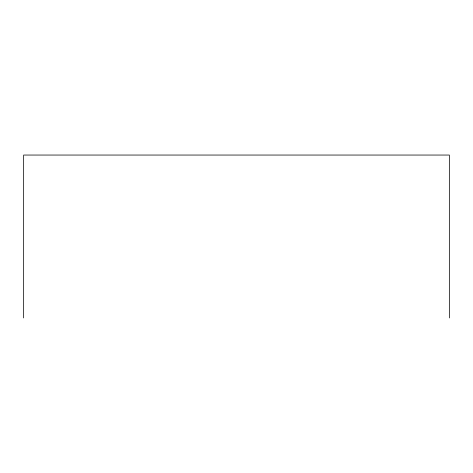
<?xml version="1.0" encoding="UTF-8"?>
<svg xmlns="http://www.w3.org/2000/svg" width="473" height="473" viewBox="0 0 473 473"><rect width="100%" height="100%" fill="white"/><g stroke="black" fill="none" stroke-linecap="round" stroke-linejoin="round"><path stroke-width="0.71" d="M449.35 317.951L449.35 155.049L23.65 155.049L23.65 317.951"/></g></svg>
